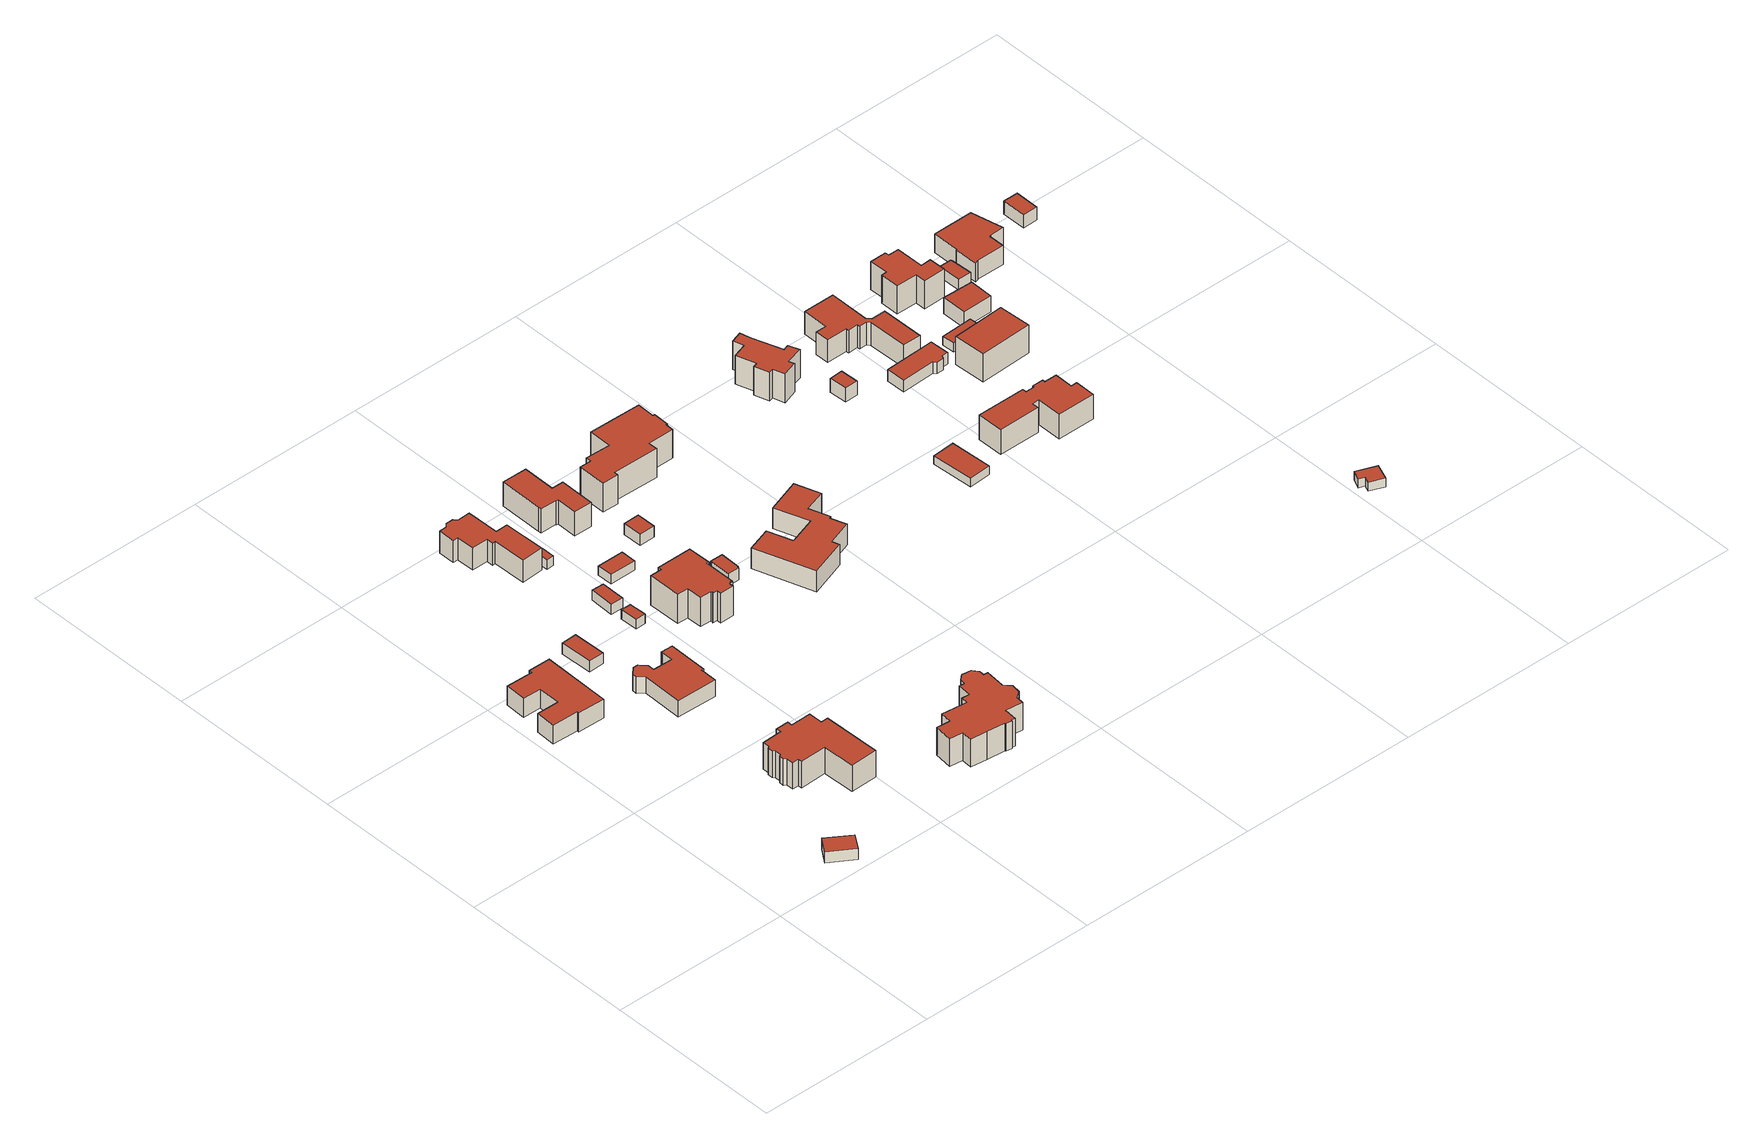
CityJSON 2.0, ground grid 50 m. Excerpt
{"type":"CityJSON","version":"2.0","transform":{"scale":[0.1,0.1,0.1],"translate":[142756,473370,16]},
"CityObjects":{
"building1":{"type":"Building","attributes":{"b3_dak_type":"slanted","b3_h_dak_50p":22.27,"b3_h_dak_70p":22.5,"b3_h_dak_max":22.93,"b3_h_dak_min":21.51,"b3_h_maaiveld":19.22,"b3_kas_warenhuis":false,"b3_mutatie_ahn3_ahn4":false,"b3_reconstructie_onvolledig":false,"b3_rmse_lod12":0.425,"b3_rmse_lod13":0.425,"b3_rmse_lod22":0.0229,"b3_val3dity_lod12":"[]","b3_val3dity_lod13":"[]","b3_val3dity_lod22":"[]","b3_volume_lod12":127.79,"b3_volume_lod13":127.79,"b3_volume_lod22":118.75,"geconstateerd":false,"oorspronkelijkbouwjaar":1935,"status":"Pand in gebruik"},"children":["building1-1"]},
"building1-1":{"type":"BuildingPart","parents":["building1"],"geometry":[{"type":"Solid","lod":"1.2","boundaries":[[[[0,1,2,3]],[[4,0,3,5]],[[5,3,2,6]],[[6,2,1,7]],[[7,1,0,4]],[[7,4,5,6]]]],"semantics":{"surfaces":[{"type":"GroundSurface"},{"type":"WallSurface","on_footprint_edge":true},{"type":"RoofSurface"}],"values":[[0,1,1,1,1,2]]}}]},
"building2":{"type":"Building","attributes":{"b3_dak_type":"slanted","b3_h_dak_50p":24.29,"b3_h_dak_70p":24.96,"b3_h_dak_max":26.78,"b3_h_dak_min":21.28,"b3_h_maaiveld":19.27,"b3_kas_warenhuis":false,"b3_mutatie_ahn3_ahn4":false,"b3_reconstructie_onvolledig":false,"b3_rmse_lod12":1.44,"b3_rmse_lod13":1.44,"b3_rmse_lod22":0.121,"b3_val3dity_lod12":"[]","b3_val3dity_lod13":"[]","b3_val3dity_lod22":"[]","b3_volume_lod12":1287.9,"b3_volume_lod13":1287.9,"b3_volume_lod22":1135.26,"geconstateerd":false,"oorspronkelijkbouwjaar":1950,"status":"Pand in gebruik"},"children":["building2-1"]},
"building2-1":{"type":"BuildingPart","parents":["building2"],"geometry":[{"type":"Solid","lod":"1.2","boundaries":[[[[8,9,10,11,12,13,14,15,16,17,18,19]],[[20,17,16,21]],[[22,18,17,20]],[[23,19,18,22]],[[24,15,14,25]],[[21,16,15,24]],[[26,9,8,27]],[[28,10,9,26]],[[25,14,13,29]],[[29,13,12,30]],[[30,12,11,31]],[[31,11,10,28]],[[27,8,19,23]],[[27,23,22,20,21,24,25,29,30,31,28,26]]]],"semantics":{"surfaces":[{"type":"GroundSurface"},{"type":"WallSurface","on_footprint_edge":true},{"type":"RoofSurface"}],"values":[[0,1,1,1,1,1,1,1,1,1,1,1,1,2]]}}]},
"building3":{"type":"Building","attributes":{"b3_dak_type":"slanted","b3_h_dak_50p":26.19,"b3_h_dak_70p":27.01,"b3_h_dak_max":30.42,"b3_h_dak_min":21.98,"b3_h_maaiveld":19.1,"b3_kas_warenhuis":false,"b3_mutatie_ahn3_ahn4":false,"b3_reconstructie_onvolledig":false,"b3_rmse_lod12":1.86,"b3_rmse_lod13":1.71,"b3_rmse_lod22":0.135,"b3_val3dity_lod12":"[]","b3_val3dity_lod13":"[]","b3_val3dity_lod22":"[303]","b3_volume_lod12":2012.69,"b3_volume_lod13":2009.77,"b3_volume_lod22":1769.03,"geconstateerd":false,"oorspronkelijkbouwjaar":2006,"status":"Pand in gebruik"},"children":["building3-1"]},
"building3-1":{"type":"BuildingPart","parents":["building3"],"geometry":[{"type":"Solid","lod":"1.2","boundaries":[[[[32,33,34,35,36,37,38,39,40,41,42,43,44,45,46,47,48,49,50,51,52,53]],[[54,46,45,55]],[[56,47,46,54]],[[57,44,43,58]],[[55,45,44,57]],[[59,40,39,60]],[[61,41,40,59]],[[58,43,42,62]],[[62,42,41,61]],[[60,39,38,63]],[[63,38,37,64]],[[65,35,34,66]],[[64,37,36,67]],[[67,36,35,65]],[[68,33,32,69]],[[66,34,33,68]],[[69,32,53,70]],[[70,53,52,71]],[[72,48,47,56]],[[73,49,48,72]],[[71,52,51,74]],[[74,51,50,75]],[[75,50,49,73]],[[75,73,72,56,54,55,57,58,62,61,59,60,63,64,67,65,66,68,69,70,71,74]]]],"semantics":{"surfaces":[{"type":"GroundSurface"},{"type":"WallSurface","on_footprint_edge":true},{"type":"RoofSurface"}],"values":[[0,1,1,1,1,1,1,1,1,1,1,1,1,1,1,1,1,1,1,1,1,1,1,2]]}}]},
"building4":{"type":"Building","attributes":{"b3_dak_type":"slanted","b3_h_dak_50p":22.13,"b3_h_dak_70p":22.33,"b3_h_dak_max":22.62,"b3_h_dak_min":21.4,"b3_h_maaiveld":19.07,"b3_kas_warenhuis":false,"b3_mutatie_ahn3_ahn4":false,"b3_reconstructie_onvolledig":false,"b3_rmse_lod12":0.358,"b3_rmse_lod13":0.358,"b3_rmse_lod22":0.0292,"b3_val3dity_lod12":"[]","b3_val3dity_lod13":"[]","b3_val3dity_lod22":"[]","b3_volume_lod12":124.85,"b3_volume_lod13":124.85,"b3_volume_lod22":113.98,"geconstateerd":false,"oorspronkelijkbouwjaar":1985,"status":"Pand in gebruik"},"children":["building4-1"]},
"building4-1":{"type":"BuildingPart","parents":["building4"],"geometry":[{"type":"Solid","lod":"1.2","boundaries":[[[[76,77,78,79]],[[80,77,76,81]],[[82,78,77,80]],[[81,76,79,83]],[[83,79,78,82]],[[83,82,80,81]]]],"semantics":{"surfaces":[{"type":"GroundSurface"},{"type":"WallSurface","on_footprint_edge":true},{"type":"RoofSurface"}],"values":[[0,1,1,1,1,2]]}}]},
"building5":{"type":"Building","attributes":{"b3_dak_type":"slanted","b3_h_dak_50p":23.03,"b3_h_dak_70p":23.68,"b3_h_dak_max":25.74,"b3_h_dak_min":21.48,"b3_h_maaiveld":18.79,"b3_kas_warenhuis":false,"b3_mutatie_ahn3_ahn4":false,"b3_reconstructie_onvolledig":false,"b3_rmse_lod12":1.15,"b3_rmse_lod13":1.15,"b3_rmse_lod22":0.112,"b3_val3dity_lod12":"[]","b3_val3dity_lod13":"[]","b3_val3dity_lod22":"[]","b3_volume_lod12":830.78,"b3_volume_lod13":830.78,"b3_volume_lod22":740.24,"geconstateerd":false,"oorspronkelijkbouwjaar":1935,"status":"Pand in gebruik"},"children":["building5-1"]},
"building5-1":{"type":"BuildingPart","parents":["building5"],"geometry":[{"type":"Solid","lod":"1.2","boundaries":[[[[84,85,86,87,88,89,90,91,92,93,94,95,96,97,98,99]],[[100,94,93,101]],[[101,93,92,102]],[[103,91,90,104]],[[105,97,96,106]],[[106,96,95,107]],[[102,92,91,103]],[[108,85,84,109]],[[110,88,87,111]],[[112,89,88,110]],[[104,90,89,112]],[[113,86,85,108]],[[111,87,86,113]],[[107,95,94,100]],[[109,84,99,114]],[[114,99,98,115]],[[115,98,97,105]],[[115,105,106,107,100,101,102,103,104,112,110,111,113,108,109,114]]]],"semantics":{"surfaces":[{"type":"GroundSurface"},{"type":"WallSurface","on_footprint_edge":true},{"type":"RoofSurface"}],"values":[[0,1,1,1,1,1,1,1,1,1,1,1,1,1,1,1,1,2]]}}]},
"building6":{"type":"Building","attributes":{"b3_dak_type":"multiple horizontal","b3_h_dak_50p":21.37,"b3_h_dak_70p":21.47,"b3_h_dak_max":21.62,"b3_h_dak_min":21.1,"b3_h_maaiveld":18.68,"b3_kas_warenhuis":false,"b3_mutatie_ahn3_ahn4":false,"b3_reconstructie_onvolledig":false,"b3_rmse_lod12":0.171,"b3_rmse_lod13":0.171,"b3_rmse_lod22":0.132,"b3_val3dity_lod12":"[]","b3_val3dity_lod13":"[]","b3_val3dity_lod22":"[]","b3_volume_lod12":39.22,"b3_volume_lod13":39.22,"b3_volume_lod22":37.76,"geconstateerd":false,"oorspronkelijkbouwjaar":1935,"status":"Pand in gebruik"},"children":["building6-1"]},
"building6-1":{"type":"BuildingPart","parents":["building6"],"geometry":[{"type":"Solid","lod":"1.2","boundaries":[[[[116,117,118,119]],[[120,117,116,121]],[[122,118,117,120]],[[121,116,119,123]],[[123,119,118,122]],[[123,122,120,121]]]],"semantics":{"surfaces":[{"type":"GroundSurface"},{"type":"WallSurface","on_footprint_edge":true},{"type":"RoofSurface"}],"values":[[0,1,1,1,1,2]]}}]},
"building7":{"type":"Building","attributes":{"b3_dak_type":"slanted","b3_h_dak_50p":24.79,"b3_h_dak_70p":25.82,"b3_h_dak_max":28.57,"b3_h_dak_min":21.57,"b3_h_maaiveld":19.22,"b3_kas_warenhuis":false,"b3_mutatie_ahn3_ahn4":false,"b3_reconstructie_onvolledig":false,"b3_rmse_lod12":2.01,"b3_rmse_lod13":2.01,"b3_rmse_lod22":0.137,"b3_val3dity_lod12":"[]","b3_val3dity_lod13":"[]","b3_val3dity_lod22":"[]","b3_volume_lod12":1043.96,"b3_volume_lod13":1043.96,"b3_volume_lod22":873.69,"geconstateerd":false,"oorspronkelijkbouwjaar":1935,"status":"Pand in gebruik"},"children":["building7-1"]},
"building7-1":{"type":"BuildingPart","parents":["building7"],"geometry":[{"type":"Solid","lod":"1.2","boundaries":[[[[124,125,126,127,128,129,130,131,132,133,134,135,136,137,138,139]],[[140,127,126,141]],[[142,128,127,140]],[[143,125,124,144]],[[141,126,125,143]],[[145,136,135,146]],[[147,137,136,145]],[[144,124,139,148]],[[148,139,138,149]],[[146,135,134,150]],[[149,138,137,147]],[[150,134,133,151]],[[151,133,132,152]],[[152,132,131,153]],[[153,131,130,154]],[[154,130,129,155]],[[155,129,128,142]],[[155,142,140,141,143,144,148,149,147,145,146,150,151,152,153,154]]]],"semantics":{"surfaces":[{"type":"GroundSurface"},{"type":"WallSurface","on_footprint_edge":true},{"type":"RoofSurface"}],"values":[[0,1,1,1,1,1,1,1,1,1,1,1,1,1,1,1,1,2]]}}]},
"building8":{"type":"Building","attributes":{"b3_dak_type":"slanted","b3_h_dak_50p":21.58,"b3_h_dak_70p":21.85,"b3_h_dak_max":22.37,"b3_h_dak_min":20.75,"b3_h_maaiveld":18.79,"b3_kas_warenhuis":false,"b3_mutatie_ahn3_ahn4":false,"b3_reconstructie_onvolledig":false,"b3_rmse_lod12":0.499,"b3_rmse_lod13":0.499,"b3_rmse_lod22":0.0318,"b3_val3dity_lod12":"[]","b3_val3dity_lod13":"[]","b3_val3dity_lod22":"[]","b3_volume_lod12":70.17,"b3_volume_lod13":70.17,"b3_volume_lod22":64.06,"geconstateerd":false,"oorspronkelijkbouwjaar":1935,"status":"Pand in gebruik"},"children":["building8-1"]},
"building8-1":{"type":"BuildingPart","parents":["building8"],"geometry":[{"type":"Solid","lod":"1.2","boundaries":[[[[156,157,158,159]],[[160,157,156,161]],[[161,156,159,162]],[[163,158,157,160]],[[162,159,158,163]],[[162,163,160,161]]]],"semantics":{"surfaces":[{"type":"GroundSurface"},{"type":"WallSurface","on_footprint_edge":true},{"type":"RoofSurface"}],"values":[[0,1,1,1,1,2]]}}]},
"building9":{"type":"Building","attributes":{"b3_dak_type":"slanted","b3_h_dak_50p":26.08,"b3_h_dak_70p":26.88,"b3_h_dak_max":29.32,"b3_h_dak_min":21.63,"b3_h_maaiveld":18.58,"b3_kas_warenhuis":false,"b3_mutatie_ahn3_ahn4":false,"b3_reconstructie_onvolledig":false,"b3_rmse_lod12":1.89,"b3_rmse_lod13":1.7,"b3_rmse_lod22":0.236,"b3_val3dity_lod12":"[]","b3_val3dity_lod13":"[]","b3_val3dity_lod22":"[]","b3_volume_lod12":2266.34,"b3_volume_lod13":2229.17,"b3_volume_lod22":1984.24,"geconstateerd":false,"oorspronkelijkbouwjaar":1922,"status":"Pand in gebruik"},"children":["building9-1"]},
"building9-1":{"type":"BuildingPart","parents":["building9"],"geometry":[{"type":"Solid","lod":"1.2","boundaries":[[[[164,165,166,167,168,169,170,171,172,173,174,175,176,177,178,179,180,181,182,183,184,185,186,187,188,189,190,191,192]],[[193,189,188,194]],[[194,188,187,195]],[[196,190,189,193]],[[197,191,190,196]],[[198,192,191,197]],[[195,187,186,199]],[[199,186,185,200]],[[200,185,184,201]],[[202,182,181,203]],[[204,183,182,202]],[[201,184,183,204]],[[203,181,180,205]],[[206,179,178,207]],[[205,180,179,206]],[[208,175,174,209]],[[209,174,173,210]],[[211,176,175,208]],[[207,178,177,212]],[[212,177,176,211]],[[213,172,171,214]],[[210,173,172,213]],[[215,170,169,216]],[[214,171,170,215]],[[216,169,168,217]],[[217,168,167,218]],[[218,167,166,219]],[[220,165,164,221]],[[219,166,165,220]],[[221,164,192,198]],[[221,198,197,196,193,194,195,199,200,201,204,202,203,205,206,207,212,211,208,209,210,213,214,215,216,217,218,219,220]]]],"semantics":{"surfaces":[{"type":"GroundSurface"},{"type":"WallSurface","on_footprint_edge":true},{"type":"RoofSurface"}],"values":[[0,1,1,1,1,1,1,1,1,1,1,1,1,1,1,1,1,1,1,1,1,1,1,1,1,1,1,1,1,1,2]]}}]},
"building10":{"type":"Building","attributes":{"b3_dak_type":"slanted","b3_h_dak_50p":21.66,"b3_h_dak_70p":21.75,"b3_h_dak_max":21.94,"b3_h_dak_min":21.41,"b3_h_maaiveld":18.92,"b3_kas_warenhuis":false,"b3_mutatie_ahn3_ahn4":false,"b3_reconstructie_onvolledig":false,"b3_rmse_lod12":0.171,"b3_rmse_lod13":0.171,"b3_rmse_lod22":0.0771,"b3_val3dity_lod12":"[]","b3_val3dity_lod13":"[]","b3_val3dity_lod22":"[]","b3_volume_lod12":21.52,"b3_volume_lod13":21.52,"b3_volume_lod22":23.33,"geconstateerd":false,"oorspronkelijkbouwjaar":1935,"status":"Pand in gebruik"},"children":["building10-1"]},
"building10-1":{"type":"BuildingPart","parents":["building10"],"geometry":[{"type":"Solid","lod":"1.2","boundaries":[[[[222,223,224,225]],[[226,223,222,227]],[[227,222,225,228]],[[229,224,223,226]],[[228,225,224,229]],[[228,229,226,227]]]],"semantics":{"surfaces":[{"type":"GroundSurface"},{"type":"WallSurface","on_footprint_edge":true},{"type":"RoofSurface"}],"values":[[0,1,1,1,1,2]]}}]},
"building11":{"type":"Building","attributes":{"b3_dak_type":"slanted","b3_h_dak_50p":26.41,"b3_h_dak_70p":27.56,"b3_h_dak_max":28.64,"b3_h_dak_min":21.53,"b3_h_maaiveld":18.75,"b3_kas_warenhuis":false,"b3_mutatie_ahn3_ahn4":false,"b3_reconstructie_onvolledig":false,"b3_rmse_lod12":2.75,"b3_rmse_lod13":1.31,"b3_rmse_lod22":0.2,"b3_val3dity_lod12":"[]","b3_val3dity_lod13":"[]","b3_val3dity_lod22":"[]","b3_volume_lod12":1570.99,"b3_volume_lod13":1428.35,"b3_volume_lod22":1295.08,"geconstateerd":false,"oorspronkelijkbouwjaar":2019,"status":"Pand in gebruik"},"children":["building11-1"]},
"building11-1":{"type":"BuildingPart","parents":["building11"],"geometry":[{"type":"Solid","lod":"1.2","boundaries":[[[[230,231,232,233,234,235,236,237,238,239,240,241,242,243,244,245,246,247,248,249,250]],[[251,241,240,252]],[[253,242,241,251]],[[254,243,242,253]],[[255,235,234,256]],[[257,236,235,255]],[[258,239,238,259]],[[252,240,239,258]],[[260,237,236,257]],[[259,238,237,260]],[[261,231,230,262]],[[262,230,250,263]],[[256,234,233,264]],[[264,233,232,265]],[[266,244,243,254]],[[263,250,249,267]],[[265,232,231,261]],[[268,245,244,266]],[[269,246,245,268]],[[270,247,246,269]],[[267,249,248,271]],[[271,248,247,270]],[[271,270,269,268,266,254,253,251,252,258,259,260,257,255,256,264,265,261,262,263,267]]]],"semantics":{"surfaces":[{"type":"GroundSurface"},{"type":"WallSurface","on_footprint_edge":true},{"type":"RoofSurface"}],"values":[[0,1,1,1,1,1,1,1,1,1,1,1,1,1,1,1,1,1,1,1,1,1,2]]}}]},
"building12":{"type":"Building","attributes":{"b3_dak_type":"multiple horizontal","b3_h_dak_50p":21.63,"b3_h_dak_70p":21.64,"b3_h_dak_max":21.72,"b3_h_dak_min":21.53,"b3_h_maaiveld":18.77,"b3_kas_warenhuis":false,"b3_mutatie_ahn3_ahn4":false,"b3_reconstructie_onvolledig":false,"b3_rmse_lod12":0.0333,"b3_rmse_lod13":0.0333,"b3_rmse_lod22":0.0314,"b3_val3dity_lod12":"[]","b3_val3dity_lod13":"[]","b3_val3dity_lod22":"[]","b3_volume_lod12":90.66,"b3_volume_lod13":90.66,"b3_volume_lod22":90.33,"geconstateerd":false,"oorspronkelijkbouwjaar":2019,"status":"Pand in gebruik"},"children":["building12-1"]},
"building12-1":{"type":"BuildingPart","parents":["building12"],"geometry":[{"type":"Solid","lod":"1.2","boundaries":[[[[272,273,274,275]],[[276,274,273,277]],[[278,275,274,276]],[[279,272,275,278]],[[277,273,272,279]],[[277,279,278,276]]]],"semantics":{"surfaces":[{"type":"GroundSurface"},{"type":"WallSurface","on_footprint_edge":true},{"type":"RoofSurface"}],"values":[[0,1,1,1,1,2]]}}]},
"building13":{"type":"Building","attributes":{"b3_dak_type":"slanted","b3_h_dak_50p":25.05,"b3_h_dak_70p":26.08,"b3_h_dak_max":29.2,"b3_h_dak_min":21.54,"b3_h_maaiveld":18.91,"b3_kas_warenhuis":false,"b3_mutatie_ahn3_ahn4":false,"b3_reconstructie_onvolledig":false,"b3_rmse_lod12":2.07,"b3_rmse_lod13":2.07,"b3_rmse_lod22":0.164,"b3_val3dity_lod12":"[]","b3_val3dity_lod13":"[]","b3_val3dity_lod22":"[]","b3_volume_lod12":959.02,"b3_volume_lod13":959.02,"b3_volume_lod22":823.9,"geconstateerd":false,"oorspronkelijkbouwjaar":1933,"status":"Pand in gebruik"},"children":["building13-1"]},
"building13-1":{"type":"BuildingPart","parents":["building13"],"geometry":[{"type":"Solid","lod":"1.2","boundaries":[[[[280,281,282,283,284,285,286,287,288,289,290]],[[291,281,280,292]],[[293,287,286,294]],[[295,288,287,293]],[[294,286,285,296]],[[296,285,284,297]],[[298,289,288,295]],[[297,284,283,299]],[[299,283,282,300]],[[300,282,281,291]],[[301,290,289,298]],[[292,280,290,301]],[[292,301,298,295,293,294,296,297,299,300,291]]]],"semantics":{"surfaces":[{"type":"GroundSurface"},{"type":"WallSurface","on_footprint_edge":true},{"type":"RoofSurface"}],"values":[[0,1,1,1,1,1,1,1,1,1,1,1,2]]}}]},
"building14":{"type":"Building","attributes":{"b3_dak_type":"slanted","b3_h_dak_50p":21.4,"b3_h_dak_70p":21.83,"b3_h_dak_max":22.51,"b3_h_dak_min":20.2,"b3_h_maaiveld":18.15,"b3_kas_warenhuis":false,"b3_mutatie_ahn3_ahn4":false,"b3_reconstructie_onvolledig":false,"b3_rmse_lod12":0.769,"b3_rmse_lod13":0.769,"b3_rmse_lod22":0.0216,"b3_val3dity_lod12":"[]","b3_val3dity_lod13":"[]","b3_val3dity_lod22":"[]","b3_volume_lod12":78.12,"b3_volume_lod13":78.12,"b3_volume_lod22":69,"geconstateerd":false,"oorspronkelijkbouwjaar":1936,"status":"Pand in gebruik"},"children":["building14-1"]},
"building14-1":{"type":"BuildingPart","parents":["building14"],"geometry":[{"type":"Solid","lod":"1.2","boundaries":[[[[302,303,304,305,306,307]],[[308,306,305,309]],[[310,307,306,308]],[[311,302,307,310]],[[309,305,304,312]],[[312,304,303,313]],[[313,303,302,311]],[[313,311,310,308,309,312]]]],"semantics":{"surfaces":[{"type":"GroundSurface"},{"type":"WallSurface","on_footprint_edge":true},{"type":"RoofSurface"}],"values":[[0,1,1,1,1,1,1,2]]}}]},
"building15":{"type":"Building","attributes":{"b3_dak_type":"slanted","b3_h_dak_50p":21.9,"b3_h_dak_70p":22.09,"b3_h_dak_max":22.43,"b3_h_dak_min":21.1,"b3_h_maaiveld":18.76,"b3_kas_warenhuis":false,"b3_mutatie_ahn3_ahn4":false,"b3_reconstructie_onvolledig":false,"b3_rmse_lod12":0.391,"b3_rmse_lod13":0.391,"b3_rmse_lod22":0.027,"b3_val3dity_lod12":"[]","b3_val3dity_lod13":"[]","b3_val3dity_lod22":"[]","b3_volume_lod12":78.77,"b3_volume_lod13":78.77,"b3_volume_lod22":71.94,"geconstateerd":false,"oorspronkelijkbouwjaar":1950,"status":"Pand in gebruik"},"children":["building15-1"]},
"building15-1":{"type":"BuildingPart","parents":["building15"],"geometry":[{"type":"Solid","lod":"1.2","boundaries":[[[[314,315,316,317]],[[318,315,314,319]],[[320,316,315,318]],[[319,314,317,321]],[[321,317,316,320]],[[321,320,318,319]]]],"semantics":{"surfaces":[{"type":"GroundSurface"},{"type":"WallSurface","on_footprint_edge":true},{"type":"RoofSurface"}],"values":[[0,1,1,1,1,2]]}}]},
"building16":{"type":"Building","attributes":{"b3_dak_type":"slanted","b3_h_dak_50p":23.26,"b3_h_dak_70p":24.07,"b3_h_dak_max":25.59,"b3_h_dak_min":20.8,"b3_h_maaiveld":17.76,"b3_kas_warenhuis":false,"b3_mutatie_ahn3_ahn4":false,"b3_reconstructie_onvolledig":false,"b3_rmse_lod12":1.48,"b3_rmse_lod13":1.48,"b3_rmse_lod22":0.274,"b3_val3dity_lod12":"[]","b3_val3dity_lod13":"[]","b3_val3dity_lod22":"[]","b3_volume_lod12":1891.94,"b3_volume_lod13":1891.94,"b3_volume_lod22":1643.09,"geconstateerd":false,"oorspronkelijkbouwjaar":1936,"status":"Pand in gebruik"},"children":["building16-1"]},
"building16-1":{"type":"BuildingPart","parents":["building16"],"geometry":[{"type":"Solid","lod":"1.2","boundaries":[[[[322,323,324,325,326,327,328,329,330,331,332,333,334,335]],[[336,323,322,337]],[[338,324,323,336]],[[339,331,330,340]],[[341,333,332,342]],[[343,326,325,344]],[[344,325,324,338]],[[342,332,331,339]],[[345,329,328,346]],[[340,330,329,345]],[[346,328,327,347]],[[347,327,326,343]],[[337,322,335,348]],[[348,335,334,349]],[[349,334,333,341]],[[349,341,342,339,340,345,346,347,343,344,338,336,337,348]]]],"semantics":{"surfaces":[{"type":"GroundSurface"},{"type":"WallSurface","on_footprint_edge":true},{"type":"RoofSurface"}],"values":[[0,1,1,1,1,1,1,1,1,1,1,1,1,1,1,2]]}}]},
"building17":{"type":"Building","attributes":{"b3_dak_type":"slanted","b3_h_dak_50p":25.26,"b3_h_dak_70p":27.26,"b3_h_dak_max":30.76,"b3_h_dak_min":21.69,"b3_h_maaiveld":18.74,"b3_kas_warenhuis":false,"b3_mutatie_ahn3_ahn4":false,"b3_reconstructie_onvolledig":false,"b3_rmse_lod12":2.81,"b3_rmse_lod13":2.16,"b3_rmse_lod22":0.107,"b3_val3dity_lod12":"[]","b3_val3dity_lod13":"[]","b3_val3dity_lod22":"[303]","b3_volume_lod12":2378.13,"b3_volume_lod13":2352.46,"b3_volume_lod22":1923.63,"geconstateerd":false,"oorspronkelijkbouwjaar":2016,"status":"Pand in gebruik"},"children":["building17-1"]},
"building17-1":{"type":"BuildingPart","parents":["building17"],"geometry":[{"type":"Solid","lod":"1.2","boundaries":[[[[350,351,352,353,354,355,356,357,358,359,360,361,362,363,364,365]],[[366,360,359,367]],[[367,359,358,368]],[[369,361,360,366]],[[370,362,361,369]],[[371,356,355,372]],[[368,358,357,373]],[[373,357,356,371]],[[372,355,354,374]],[[374,354,353,375]],[[376,351,350,377]],[[377,350,365,378]],[[375,353,352,379]],[[379,352,351,376]],[[378,365,364,380]],[[380,364,363,381]],[[381,363,362,370]],[[381,370,369,366,367,368,373,371,372,374,375,379,376,377,378,380]]]],"semantics":{"surfaces":[{"type":"GroundSurface"},{"type":"WallSurface","on_footprint_edge":true},{"type":"RoofSurface"}],"values":[[0,1,1,1,1,1,1,1,1,1,1,1,1,1,1,1,1,2]]}}]},
"building18":{"type":"Building","attributes":{"b3_dak_type":"multiple horizontal","b3_h_dak_50p":19.01,"b3_h_dak_70p":19.12,"b3_h_dak_max":19.25,"b3_h_dak_min":18.41,"b3_h_maaiveld":16.62,"b3_kas_warenhuis":false,"b3_mutatie_ahn3_ahn4":false,"b3_reconstructie_onvolledig":false,"b3_rmse_lod12":0.308,"b3_rmse_lod13":0.308,"b3_rmse_lod22":0.0573,"b3_val3dity_lod12":"[]","b3_val3dity_lod13":"[]","b3_val3dity_lod22":"[]","b3_volume_lod12":182.71,"b3_volume_lod13":182.71,"b3_volume_lod22":168.49,"geconstateerd":false,"oorspronkelijkbouwjaar":2011,"status":"Pand in gebruik"},"children":["building18-1"]},
"building18-1":{"type":"BuildingPart","parents":["building18"],"geometry":[{"type":"Solid","lod":"1.2","boundaries":[[[[382,383,384,385]],[[386,383,382,387]],[[388,384,383,386]],[[387,382,385,389]],[[389,385,384,388]],[[389,388,386,387]]]],"semantics":{"surfaces":[{"type":"GroundSurface"},{"type":"WallSurface","on_footprint_edge":true},{"type":"RoofSurface"}],"values":[[0,1,1,1,1,2]]}}]},
"building19":{"type":"Building","attributes":{"b3_dak_type":"slanted","b3_h_dak_50p":25.14,"b3_h_dak_70p":26.39,"b3_h_dak_max":28.9,"b3_h_dak_min":20.89,"b3_h_maaiveld":17.82,"b3_kas_warenhuis":false,"b3_mutatie_ahn3_ahn4":false,"b3_reconstructie_onvolledig":false,"b3_rmse_lod12":2.38,"b3_rmse_lod13":1.95,"b3_rmse_lod22":0.128,"b3_val3dity_lod12":"[]","b3_val3dity_lod13":"[]","b3_val3dity_lod22":"[]","b3_volume_lod12":996.71,"b3_volume_lod13":956.94,"b3_volume_lod22":838.41,"geconstateerd":false,"oorspronkelijkbouwjaar":1935,"status":"Pand in gebruik"},"children":["building19-1"]},
"building19-1":{"type":"BuildingPart","parents":["building19"],"geometry":[{"type":"Solid","lod":"1.2","boundaries":[[[[390,391,392,393,394,395,396,397,398,399,400,401,402,403,404]],[[405,403,402,406]],[[406,402,401,407]],[[408,404,403,405]],[[409,390,404,408]],[[407,401,400,410]],[[411,399,398,412]],[[410,400,399,411]],[[412,398,397,413]],[[414,394,393,415]],[[416,395,394,414]],[[413,397,396,417]],[[417,396,395,416]],[[418,392,391,419]],[[415,393,392,418]],[[419,391,390,409]],[[419,409,408,405,406,407,410,411,412,413,417,416,414,415,418]]]],"semantics":{"surfaces":[{"type":"GroundSurface"},{"type":"WallSurface","on_footprint_edge":true},{"type":"RoofSurface"}],"values":[[0,1,1,1,1,1,1,1,1,1,1,1,1,1,1,1,2]]}}]},
"building20":{"type":"Building","attributes":{"b3_dak_type":"slanted","b3_h_dak_50p":21.28,"b3_h_dak_70p":21.66,"b3_h_dak_max":22.24,"b3_h_dak_min":20.21,"b3_h_maaiveld":17.42,"b3_kas_warenhuis":false,"b3_mutatie_ahn3_ahn4":false,"b3_reconstructie_onvolledig":false,"b3_rmse_lod12":0.707,"b3_rmse_lod13":0.707,"b3_rmse_lod22":0.0216,"b3_val3dity_lod12":"[]","b3_val3dity_lod13":"[]","b3_val3dity_lod22":"[]","b3_volume_lod12":77.07,"b3_volume_lod13":77.07,"b3_volume_lod22":71.55,"geconstateerd":false,"oorspronkelijkbouwjaar":1935,"status":"Pand in gebruik"},"children":["building20-1"]},
"building20-1":{"type":"BuildingPart","parents":["building20"],"geometry":[{"type":"Solid","lod":"1.2","boundaries":[[[[420,421,422,423,424]],[[425,422,421,426]],[[427,423,422,425]],[[428,420,424,429]],[[429,424,423,427]],[[426,421,420,428]],[[426,428,429,427,425]]]],"semantics":{"surfaces":[{"type":"GroundSurface"},{"type":"WallSurface","on_footprint_edge":true},{"type":"RoofSurface"}],"values":[[0,1,1,1,1,1,2]]}}]},
"building21":{"type":"Building","attributes":{"b3_dak_type":"slanted","b3_h_dak_50p":23.28,"b3_h_dak_70p":24.05,"b3_h_dak_max":27.21,"b3_h_dak_min":19.54,"b3_h_maaiveld":16.62,"b3_kas_warenhuis":false,"b3_mutatie_ahn3_ahn4":false,"b3_reconstructie_onvolledig":false,"b3_rmse_lod12":1.87,"b3_rmse_lod13":1.8,"b3_rmse_lod22":0.175,"b3_val3dity_lod12":"[]","b3_val3dity_lod13":"[]","b3_val3dity_lod22":"[]","b3_volume_lod12":1535.58,"b3_volume_lod13":1543.09,"b3_volume_lod22":1389.24,"geconstateerd":false,"oorspronkelijkbouwjaar":1919,"status":"Pand in gebruik"},"children":["building21-1"]},
"building21-1":{"type":"BuildingPart","parents":["building21"],"geometry":[{"type":"Solid","lod":"1.2","boundaries":[[[[430,431,432,433,434,435,436,437,438,439,440,441,442,443,444,445,446]],[[447,444,443,448]],[[449,445,444,447]],[[450,431,430,451]],[[452,446,445,449]],[[453,441,440,454]],[[454,440,439,455]],[[456,442,441,453]],[[455,439,438,457]],[[448,443,442,456]],[[457,438,437,458]],[[459,436,435,460]],[[460,435,434,461]],[[458,437,436,459]],[[461,434,433,462]],[[463,432,431,450]],[[462,433,432,463]],[[451,430,446,452]],[[451,452,449,447,448,456,453,454,455,457,458,459,460,461,462,463,450]]]],"semantics":{"surfaces":[{"type":"GroundSurface"},{"type":"WallSurface","on_footprint_edge":true},{"type":"RoofSurface"}],"values":[[0,1,1,1,1,1,1,1,1,1,1,1,1,1,1,1,1,1,2]]}}]},
"building22":{"type":"Building","attributes":{"b3_dak_type":"slanted","b3_h_dak_50p":19.78,"b3_h_dak_70p":20.62,"b3_h_dak_max":22.53,"b3_h_dak_min":19.53,"b3_h_maaiveld":17.03,"b3_kas_warenhuis":false,"b3_mutatie_ahn3_ahn4":false,"b3_reconstructie_onvolledig":false,"b3_rmse_lod12":0.873,"b3_rmse_lod13":0.873,"b3_rmse_lod22":0.0922,"b3_val3dity_lod12":"[]","b3_val3dity_lod13":"[]","b3_val3dity_lod22":"[]","b3_volume_lod12":265.51,"b3_volume_lod13":265.51,"b3_volume_lod22":259.71,"geconstateerd":false,"oorspronkelijkbouwjaar":1918,"status":"Pand in gebruik"},"children":["building22-1"]},
"building22-1":{"type":"BuildingPart","parents":["building22"],"geometry":[{"type":"Solid","lod":"1.2","boundaries":[[[[464,465,466,467,468,469,470,471]],[[472,469,468,473]],[[473,468,467,474]],[[475,470,469,472]],[[476,464,471,477]],[[477,471,470,475]],[[474,467,466,478]],[[478,466,465,479]],[[479,465,464,476]],[[479,476,477,475,472,473,474,478]]]],"semantics":{"surfaces":[{"type":"GroundSurface"},{"type":"WallSurface","on_footprint_edge":true},{"type":"RoofSurface"}],"values":[[0,1,1,1,1,1,1,1,1,2]]}}]},
"building23":{"type":"Building","attributes":{"b3_dak_type":"slanted","b3_h_dak_50p":22.23,"b3_h_dak_70p":23.86,"b3_h_dak_max":26.53,"b3_h_dak_min":19.67,"b3_h_maaiveld":17.07,"b3_kas_warenhuis":false,"b3_mutatie_ahn3_ahn4":false,"b3_reconstructie_onvolledig":false,"b3_rmse_lod12":2.4,"b3_rmse_lod13":1.2,"b3_rmse_lod22":0.167,"b3_val3dity_lod12":"[]","b3_val3dity_lod13":"[]","b3_val3dity_lod22":"[]","b3_volume_lod12":1211.53,"b3_volume_lod13":1060.04,"b3_volume_lod22":957.31,"geconstateerd":false,"oorspronkelijkbouwjaar":1930,"status":"Pand in gebruik"},"children":["building23-1"]},
"building23-1":{"type":"BuildingPart","parents":["building23"],"geometry":[{"type":"Solid","lod":"1.2","boundaries":[[[[480,481,482,483,484,485,486,487,488,489,490,491,492,493,494,495]],[[496,492,491,497]],[[497,491,490,498]],[[499,493,492,496]],[[500,494,493,499]],[[501,481,480,502]],[[502,480,495,503]],[[498,490,489,504]],[[504,489,488,505]],[[505,488,487,506]],[[507,484,483,508]],[[506,487,486,509]],[[509,486,485,510]],[[510,485,484,507]],[[508,483,482,511]],[[511,482,481,501]],[[503,495,494,500]],[[503,500,499,496,497,498,504,505,506,509,510,507,508,511,501,502]]]],"semantics":{"surfaces":[{"type":"GroundSurface"},{"type":"WallSurface","on_footprint_edge":true},{"type":"RoofSurface"}],"values":[[0,1,1,1,1,1,1,1,1,1,1,1,1,1,1,1,1,2]]}}]},
"building24":{"type":"Building","attributes":{"b3_dak_type":"slanted","b3_h_dak_50p":23.91,"b3_h_dak_70p":25.04,"b3_h_dak_max":26.34,"b3_h_dak_min":20.19,"b3_h_maaiveld":16.72,"b3_kas_warenhuis":false,"b3_mutatie_ahn3_ahn4":false,"b3_reconstructie_onvolledig":false,"b3_rmse_lod12":2.94,"b3_rmse_lod13":0.934,"b3_rmse_lod22":0.127,"b3_val3dity_lod12":"[]","b3_val3dity_lod13":"[]","b3_val3dity_lod22":"[]","b3_volume_lod12":1102.94,"b3_volume_lod13":921.66,"b3_volume_lod22":862.8,"geconstateerd":false,"oorspronkelijkbouwjaar":1918,"status":"Pand in gebruik"},"children":["building24-1"]},
"building24-1":{"type":"BuildingPart","parents":["building24"],"geometry":[{"type":"Solid","lod":"1.2","boundaries":[[[[512,513,514,515]],[[516,513,512,517]],[[517,512,515,518]],[[519,514,513,516]],[[518,515,514,519]],[[518,519,516,517]]]],"semantics":{"surfaces":[{"type":"GroundSurface"},{"type":"WallSurface","on_footprint_edge":true},{"type":"RoofSurface"}],"values":[[0,1,1,1,1,2]]}}]},
"building25":{"type":"Building","attributes":{"b3_dak_type":"multiple horizontal","b3_h_dak_50p":19.35,"b3_h_dak_70p":19.37,"b3_h_dak_max":19.48,"b3_h_dak_min":19.21,"b3_h_maaiveld":16.84,"b3_kas_warenhuis":false,"b3_mutatie_ahn3_ahn4":false,"b3_reconstructie_onvolledig":false,"b3_rmse_lod12":0.0324,"b3_rmse_lod13":0.0324,"b3_rmse_lod22":0.0296,"b3_val3dity_lod12":"[]","b3_val3dity_lod13":"[]","b3_val3dity_lod22":"[]","b3_volume_lod12":79.72,"b3_volume_lod13":79.72,"b3_volume_lod22":79.32,"geconstateerd":false,"oorspronkelijkbouwjaar":1922,"status":"Pand in gebruik"},"children":["building25-1"]},
"building25-1":{"type":"BuildingPart","parents":["building25"],"geometry":[{"type":"Solid","lod":"1.2","boundaries":[[[[520,521,522,523]],[[524,521,520,525]],[[526,522,521,524]],[[525,520,523,527]],[[527,523,522,526]],[[527,526,524,525]]]],"semantics":{"surfaces":[{"type":"GroundSurface"},{"type":"WallSurface","on_footprint_edge":true},{"type":"RoofSurface"}],"values":[[0,1,1,1,1,2]]}}]},
"building26":{"type":"Building","attributes":{"b3_dak_type":"slanted","b3_h_dak_50p":18.83,"b3_h_dak_70p":18.98,"b3_h_dak_max":19.19,"b3_h_dak_min":18.3,"b3_h_maaiveld":16.39,"b3_kas_warenhuis":false,"b3_mutatie_ahn3_ahn4":false,"b3_reconstructie_onvolledig":false,"b3_rmse_lod12":0.263,"b3_rmse_lod13":0.263,"b3_rmse_lod22":0.0745,"b3_val3dity_lod12":"[]","b3_val3dity_lod13":"[]","b3_val3dity_lod22":"[]","b3_volume_lod12":65.75,"b3_volume_lod13":65.75,"b3_volume_lod22":60.13,"geconstateerd":false,"oorspronkelijkbouwjaar":1988,"status":"Pand in gebruik"},"children":["building26-1"]},
"building26-1":{"type":"BuildingPart","parents":["building26"],"geometry":[{"type":"Solid","lod":"1.2","boundaries":[[[[528,529,530,531,532,533]],[[534,529,528,535]],[[535,528,533,536]],[[536,533,532,537]],[[537,532,531,538]],[[538,531,530,539]],[[539,530,529,534]],[[539,534,535,536,537,538]]]],"semantics":{"surfaces":[{"type":"GroundSurface"},{"type":"WallSurface","on_footprint_edge":true},{"type":"RoofSurface"}],"values":[[0,1,1,1,1,1,1,2]]}}]},
"building27":{"type":"Building","attributes":{"b3_dak_type":"slanted","b3_h_dak_50p":24.17,"b3_h_dak_70p":25.34,"b3_h_dak_max":27.96,"b3_h_dak_min":20.33,"b3_h_maaiveld":17.04,"b3_kas_warenhuis":false,"b3_mutatie_ahn3_ahn4":false,"b3_reconstructie_onvolledig":false,"b3_rmse_lod12":2.15,"b3_rmse_lod13":2.15,"b3_rmse_lod22":0.118,"b3_val3dity_lod12":"[]","b3_val3dity_lod13":"[]","b3_val3dity_lod22":"[]","b3_volume_lod12":899.83,"b3_volume_lod13":899.83,"b3_volume_lod22":775.24,"geconstateerd":false,"oorspronkelijkbouwjaar":1930,"status":"Pand in gebruik"},"children":["building27-1"]},
"building27-1":{"type":"BuildingPart","parents":["building27"],"geometry":[{"type":"Solid","lod":"1.2","boundaries":[[[[540,541,542,543,544,545,546,547,548,549,550,551]],[[552,546,545,553]],[[554,547,546,552]],[[555,541,540,556]],[[553,545,544,557]],[[557,544,543,558]],[[559,548,547,554]],[[558,543,542,560]],[[560,542,541,555]],[[556,540,551,561]],[[561,551,550,562]],[[562,550,549,563]],[[563,549,548,559]],[[563,559,554,552,553,557,558,560,555,556,561,562]]]],"semantics":{"surfaces":[{"type":"GroundSurface"},{"type":"WallSurface","on_footprint_edge":true},{"type":"RoofSurface"}],"values":[[0,1,1,1,1,1,1,1,1,1,1,1,1,2]]}}]},
"building28":{"type":"Building","attributes":{"b3_dak_type":"slanted","b3_h_dak_50p":20.93,"b3_h_dak_70p":21.56,"b3_h_dak_max":22.54,"b3_h_dak_min":19.17,"b3_h_maaiveld":16.81,"b3_kas_warenhuis":false,"b3_mutatie_ahn3_ahn4":false,"b3_reconstructie_onvolledig":false,"b3_rmse_lod12":1.16,"b3_rmse_lod13":1.16,"b3_rmse_lod22":0.028,"b3_val3dity_lod12":"[]","b3_val3dity_lod13":"[]","b3_val3dity_lod22":"[]","b3_volume_lod12":278.46,"b3_volume_lod13":278.46,"b3_volume_lod22":240.43,"geconstateerd":false,"oorspronkelijkbouwjaar":2007,"status":"Pand in gebruik"},"children":["building28-1"]},
"building28-1":{"type":"BuildingPart","parents":["building28"],"geometry":[{"type":"Solid","lod":"1.2","boundaries":[[[[564,565,566,567]],[[568,564,567,569]],[[569,567,566,570]],[[570,566,565,571]],[[571,565,564,568]],[[571,568,569,570]]]],"semantics":{"surfaces":[{"type":"GroundSurface"},{"type":"WallSurface","on_footprint_edge":true},{"type":"RoofSurface"}],"values":[[0,1,1,1,1,2]]}}]},
"building29":{"type":"Building","attributes":{"b3_dak_type":"slanted","b3_h_dak_50p":19.75,"b3_h_dak_70p":19.97,"b3_h_dak_max":20.4,"b3_h_dak_min":19.04,"b3_h_maaiveld":16.9,"b3_kas_warenhuis":false,"b3_mutatie_ahn3_ahn4":false,"b3_reconstructie_onvolledig":false,"b3_rmse_lod12":0.401,"b3_rmse_lod13":0.401,"b3_rmse_lod22":0.0474,"b3_val3dity_lod12":"[]","b3_val3dity_lod13":"[]","b3_val3dity_lod22":"[]","b3_volume_lod12":70.35,"b3_volume_lod13":70.35,"b3_volume_lod22":65.55,"geconstateerd":false,"oorspronkelijkbouwjaar":1953,"status":"Pand ten onrechte opgevoerd"},"children":["building29-1"]},
"building29-1":{"type":"BuildingPart","parents":["building29"],"geometry":[{"type":"Solid","lod":"1.2","boundaries":[[[[572,573,574,575,576,577]],[[578,573,572,579]],[[580,574,573,578]],[[581,575,574,580]],[[579,572,577,582]],[[582,577,576,583]],[[583,576,575,581]],[[583,581,580,578,579,582]]]],"semantics":{"surfaces":[{"type":"GroundSurface"},{"type":"WallSurface","on_footprint_edge":true},{"type":"RoofSurface"}],"values":[[0,1,1,1,1,1,1,2]]}}]},
"building30":{"type":"Building","attributes":{"b3_dak_type":"slanted","b3_h_dak_50p":21.53,"b3_h_dak_70p":22.4,"b3_h_dak_max":23.75,"b3_h_dak_min":19,"b3_h_maaiveld":16.84,"b3_kas_warenhuis":false,"b3_mutatie_ahn3_ahn4":false,"b3_reconstructie_onvolledig":false,"b3_rmse_lod12":1.66,"b3_rmse_lod13":1.66,"b3_rmse_lod22":0.32,"b3_val3dity_lod12":"[]","b3_val3dity_lod13":"[]","b3_val3dity_lod22":"[]","b3_volume_lod12":853.9,"b3_volume_lod13":853.9,"b3_volume_lod22":716.34,"geconstateerd":false,"oorspronkelijkbouwjaar":1953,"status":"Pand in gebruik"},"children":["building30-1"]},
"building30-1":{"type":"BuildingPart","parents":["building30"],"geometry":[{"type":"Solid","lod":"1.2","boundaries":[[[[584,585,586,587,588,589,590,591,592,593,594,595,596,597]],[[598,587,586,599]],[[600,588,587,598]],[[601,585,584,602]],[[599,586,585,601]],[[603,590,589,604]],[[604,589,588,600]],[[605,593,592,606]],[[602,584,597,607]],[[608,595,594,609]],[[607,597,596,610]],[[609,594,593,605]],[[606,592,591,611]],[[611,591,590,603]],[[610,596,595,608]],[[610,608,609,605,606,611,603,604,600,598,599,601,602,607]]]],"semantics":{"surfaces":[{"type":"GroundSurface"},{"type":"WallSurface","on_footprint_edge":true},{"type":"RoofSurface"}],"values":[[0,1,1,1,1,1,1,1,1,1,1,1,1,1,1,2]]}}]},
"building31":{"type":"Building","attributes":{"b3_dak_type":"multiple horizontal","b3_h_dak_50p":20.08,"b3_h_dak_70p":20.08,"b3_h_dak_max":20.33,"b3_h_dak_min":19.96,"b3_h_maaiveld":16.23,"b3_kas_warenhuis":false,"b3_mutatie_ahn3_ahn4":false,"b3_reconstructie_onvolledig":false,"b3_rmse_lod12":0.0244,"b3_rmse_lod13":0.0244,"b3_rmse_lod22":0.0234,"b3_val3dity_lod12":"[]","b3_val3dity_lod13":"[]","b3_val3dity_lod22":"[]","b3_volume_lod12":107.59,"b3_volume_lod13":107.59,"b3_volume_lod22":107.45,"geconstateerd":false,"oorspronkelijkbouwjaar":1939,"status":"Pand in gebruik"},"children":["building31-1"]},
"building31-1":{"type":"BuildingPart","parents":["building31"],"geometry":[{"type":"Solid","lod":"1.2","boundaries":[[[[612,613,614,615]],[[616,613,612,617]],[[618,614,613,616]],[[617,612,615,619]],[[619,615,614,618]],[[619,618,616,617]]]],"semantics":{"surfaces":[{"type":"GroundSurface"},{"type":"WallSurface","on_footprint_edge":true},{"type":"RoofSurface"}],"values":[[0,1,1,1,1,2]]}}]}
},
"vertices":[
[274,45,32],[246,3,32],[181,46,32],[210,88,32],[274,45,65],[210,88,65],[181,46,65],[246,3,65],
[155,773,33],[79,775,33],[79,780,33],[6,782,33],[8,838,33],[70,837,33],[71,898,33],[20,899,33],[22,958,33],[97,956,33],[98,965,33],[159,964,33],[97,956,89],[22,958,89],[98,965,89],[159,964,89],[20,899,89],[71,898,89],[79,775,89],[155,773,89],[79,780,89],[70,837,89],[8,838,89],[6,782,89],
[323,293,31],[306,292,31],[305,313,31],[299,317,31],[299,330,31],[305,334,31],[305,351,31],[299,356,31],[299,369,31],[304,373,31],[304,392,31],[361,394,31],[360,408,31],[396,408,31],[396,395,31],[453,396,31],[454,357,31],[473,357,31],[477,196,31],[401,194,31],[398,284,31],[324,282,31],[396,395,110],[396,408,110],[453,396,110],[360,408,110],[361,394,110],[299,369,110],[299,356,110],[304,373,110],[304,392,110],[305,351,110],[305,334,110],[299,317,110],[305,313,110],[299,330,110],[306,292,110],[323,293,110],[324,282,110],[398,284,110],[454,357,110],[473,357,110],[401,194,110],[477,196,110],
[284,1011,31],[287,920,31],[244,919,31],[241,1009,31],[287,920,63],[284,1011,63],[244,919,63],[241,1009,63],
[322,805,28],[322,785,28],[331,785,28],[377,784,28],[378,817,28],[377,820,28],[410,819,28],[408,709,28],[402,709,28],[401,661,28],[287,664,28],[290,778,28],[274,792,28],[274,805,28],[292,822,28],[305,822,28],[287,664,77],[401,661,77],[402,709,77],[408,709,77],[410,819,77],[274,805,77],[274,792,77],[290,778,77],[322,785,77],[322,805,77],[378,817,77],[377,784,77],[377,820,77],[331,785,77],[305,822,77],[292,822,77],
[457,1013,27],[459,965,27],[430,964,27],[429,1013,27],[459,965,55],[457,1013,55],[430,964,55],[429,1013,55],
[371,1377,32],[405,1378,32],[408,1262,32],[346,1258,32],[344,1352,32],[336,1351,32],[336,1370,32],[290,1369,32],[289,1419,32],[275,1419,32],[275,1466,32],[297,1467,32],[305,1476,32],[325,1476,32],[334,1467,32],[369,1468,32],[346,1258,98],[408,1262,98],[344,1352,98],[405,1378,98],[371,1377,98],[305,1476,98],[297,1467,98],[325,1476,98],[369,1468,98],[334,1467,98],[275,1466,98],[275,1419,98],[289,1419,98],[290,1369,98],[336,1370,98],[336,1351,98],
[457,1040,28],[422,1041,28],[424,1108,28],[458,1107,28],[422,1041,58],[457,1040,58],[458,1107,58],[424,1108,58],
[669,109,26],[632,113,26],[638,164,26],[675,160,26],[679,192,26],[749,184,26],[751,203,26],[772,201,26],[776,238,26],[790,237,26],[792,252,26],[807,265,26],[834,262,26],[846,246,26],[845,231,26],[857,230,26],[852,175,26],[868,157,26],[864,131,26],[846,118,26],[844,96,26],[796,101,26],[793,66,26],[783,67,26],[781,64,26],[765,66,26],[763,69,26],[713,74,26],[666,79,26],[765,66,109],[781,64,109],[783,67,109],[763,69,109],[713,74,109],[666,79,109],[793,66,109],[796,101,109],[844,96,109],[864,131,109],[868,157,109],[846,118,109],[852,175,109],[857,230,109],[845,231,109],[807,265,109],[792,252,109],[790,237,109],[834,262,109],[846,246,109],[776,238,109],[772,201,109],[751,203,109],[749,184,109],[679,192,109],[675,160,109],[638,164,109],[632,113,109],[669,109,109],
[421,1258,29],[419,1294,29],[441,1295,29],[441,1259,29],[419,1294,58],[421,1258,58],[441,1259,58],[441,1295,58],
[627,848,28],[588,848,28],[588,860,28],[574,860,28],[578,864,28],[575,866,28],[575,868,28],[545,869,28],[543,912,28],[513,912,28],[512,1004,28],[545,1004,28],[545,1014,28],[643,1014,28],[644,949,28],[638,950,28],[638,864,28],[633,864,28],[636,861,28],[636,860,28],[627,860,28],[545,1004,116],[512,1004,116],[545,1014,116],[643,1014,116],[575,866,116],[578,864,116],[575,868,116],[513,912,116],[543,912,116],[545,869,116],[588,848,116],[627,848,116],[627,860,116],[574,860,116],[588,860,116],[644,949,116],[636,860,116],[638,950,116],[638,864,116],[633,864,116],[636,861,116],
[495,1164,28],[569,1164,28],[569,1121,28],[496,1121,28],[569,1121,56],[569,1164,56],[496,1121,56],[495,1164,56],
[568,1402,29],[601,1402,29],[600,1303,29],[549,1304,29],[550,1362,29],[544,1362,29],[544,1363,29],[499,1363,29],[499,1372,29],[500,1495,29],[569,1494,29],[601,1402,101],[568,1402,101],[499,1363,101],[544,1363,101],[499,1372,101],[544,1362,101],[550,1362,101],[500,1495,101],[549,1304,101],[600,1303,101],[569,1494,101],
[728,944,21],[728,939,21],[695,940,21],[697,1001,21],[731,1000,21],[730,944,21],[731,1000,58],[697,1001,58],[730,944,58],[728,944,58],[695,940,58],[728,939,58],
[637,1232,28],[682,1233,28],[682,1179,28],[638,1178,28],[682,1233,61],[637,1232,61],[682,1179,61],[638,1178,61],
[985,911,18],[1000,867,18],[932,844,18],[938,825,18],[834,790,18],[779,953,18],[846,975,18],[869,907,18],[945,932,18],[913,1026,18],[1007,1058,18],[1031,989,18],[972,969,18],[991,913,18],[1000,867,80],[985,911,80],[932,844,80],[913,1026,80],[945,932,80],[1031,989,80],[1007,1058,80],[834,790,80],[938,825,80],[869,907,80],[846,975,80],[779,953,80],[991,913,80],[972,969,80],
[702,1324,27],[657,1325,27],[658,1404,27],[690,1404,27],[690,1419,27],[759,1417,27],[760,1480,27],[907,1478,27],[906,1428,27],[911,1428,27],[910,1383,27],[906,1383,27],[905,1360,27],[832,1360,27],[832,1334,27],[703,1337,27],[910,1383,113],[911,1428,113],[906,1428,113],[906,1383,113],[905,1360,113],[760,1480,113],[759,1417,113],[907,1478,113],[690,1419,113],[690,1404,113],[657,1325,113],[702,1324,113],[703,1337,113],[658,1404,113],[832,1334,113],[832,1360,113],
[1415,961,6],[1422,844,6],[1360,840,6],[1352,957,6],[1422,844,31],[1415,961,31],[1360,840,31],[1352,957,31],
[1216,1368,18],[1203,1409,18],[1216,1413,18],[1198,1467,18],[1238,1480,18],[1229,1509,18],[1260,1519,18],[1268,1489,18],[1296,1407,18],[1312,1412,18],[1323,1382,18],[1275,1368,18],[1280,1353,18],[1238,1340,18],[1228,1372,18],[1238,1340,104],[1280,1353,104],[1275,1368,104],[1228,1372,104],[1216,1368,104],[1323,1382,104],[1312,1412,104],[1296,1407,104],[1268,1489,104],[1238,1480,104],[1198,1467,104],[1229,1509,104],[1260,1519,104],[1216,1413,104],[1203,1409,104],
[1380,1303,14],[1382,1252,14],[1346,1251,14],[1343,1300,14],[1343,1301,14],[1346,1251,56],[1382,1252,56],[1343,1300,56],[1380,1303,56],[1343,1301,56],
[1489,879,6],[1489,952,6],[1625,952,6],[1625,941,6],[1650,941,6],[1650,946,6],[1681,946,6],[1681,938,6],[1716,938,6],[1716,886,6],[1733,886,6],[1733,829,6],[1626,829,6],[1626,899,6],[1607,898,6],[1607,883,6],[1607,879,6],[1607,898,80],[1626,899,80],[1607,883,80],[1489,952,80],[1489,879,80],[1607,879,80],[1733,829,80],[1733,886,80],[1716,886,80],[1626,829,80],[1716,938,80],[1681,938,80],[1681,946,80],[1650,946,80],[1650,941,80],[1625,941,80],[1625,952,80],
[1472,1246,10],[1613,1252,10],[1615,1198,10],[1598,1197,10],[1593,1189,10],[1574,1188,10],[1567,1196,10],[1473,1192,10],[1574,1188,44],[1593,1189,44],[1598,1197,44],[1567,1196,44],[1472,1246,44],[1473,1192,44],[1615,1198,44],[1613,1252,44],
[1443,1498,11],[1531,1498,11],[1530,1386,11],[1541,1374,11],[1580,1374,11],[1581,1255,11],[1531,1255,11],[1528,1366,11],[1521,1373,11],[1500,1373,11],[1500,1381,11],[1472,1380,11],[1472,1387,11],[1413,1387,11],[1413,1426,11],[1443,1426,11],[1472,1387,79],[1472,1380,79],[1500,1381,79],[1413,1387,79],[1413,1426,79],[1531,1498,79],[1443,1498,79],[1443,1426,79],[1500,1373,79],[1521,1373,79],[1528,1366,79],[1580,1374,79],[1541,1374,79],[1531,1255,79],[1581,1255,79],[1530,1386,79],
[1782,1104,7],[1634,1097,7],[1629,1186,7],[1777,1194,7],[1634,1097,91],[1782,1104,91],[1777,1194,91],[1629,1186,91],
[1743,1261,8],[1745,1226,8],[1656,1222,8],[1653,1257,8],[1745,1226,34],[1743,1261,34],[1656,1222,34],[1653,1257,34],
[2031,264,4],[2085,242,4],[2068,197,4],[2028,213,4],[2035,231,4],[2019,237,4],[2085,242,30],[2031,264,30],[2019,237,30],[2035,231,30],[2028,213,30],[2068,197,30],
[1665,1462,10],[1664,1514,10],[1710,1515,10],[1711,1504,10],[1740,1504,10],[1741,1426,10],[1770,1427,10],[1771,1380,10],[1709,1379,10],[1709,1409,10],[1650,1408,10],[1651,1462,10],[1770,1427,94],[1741,1426,94],[1771,1380,94],[1664,1514,94],[1665,1462,94],[1740,1504,94],[1711,1504,94],[1709,1379,94],[1710,1515,94],[1651,1462,94],[1650,1408,94],[1709,1409,94],
[1817,1337,8],[1816,1270,8],[1732,1269,8],[1731,1339,8],[1817,1337,56],[1731,1339,56],[1732,1269,56],[1816,1270,56],
[1814,1378,9],[1813,1442,9],[1848,1442,9],[1848,1438,9],[1851,1380,9],[1851,1378,9],[1813,1442,40],[1814,1378,40],[1848,1442,40],[1848,1438,40],[1851,1378,40],[1851,1380,40],
[1952,1422,8],[1951,1420,8],[1952,1417,8],[1952,1377,8],[1871,1377,8],[1871,1376,8],[1863,1373,8],[1862,1439,8],[1864,1439,8],[1864,1515,8],[1977,1515,8],[1996,1425,8],[1955,1424,8],[1953,1423,8],[1952,1377,64],[1952,1417,64],[1871,1377,64],[1951,1420,64],[1952,1422,64],[1863,1373,64],[1871,1376,64],[1864,1515,64],[1864,1439,64],[1953,1423,64],[1996,1425,64],[1977,1515,64],[1955,1424,64],[1862,1439,64],
[2080,1515,2],[2121,1515,2],[2121,1447,2],[2080,1447,2],[2121,1515,41],[2080,1515,41],[2121,1447,41],[2080,1447,41]
]}
